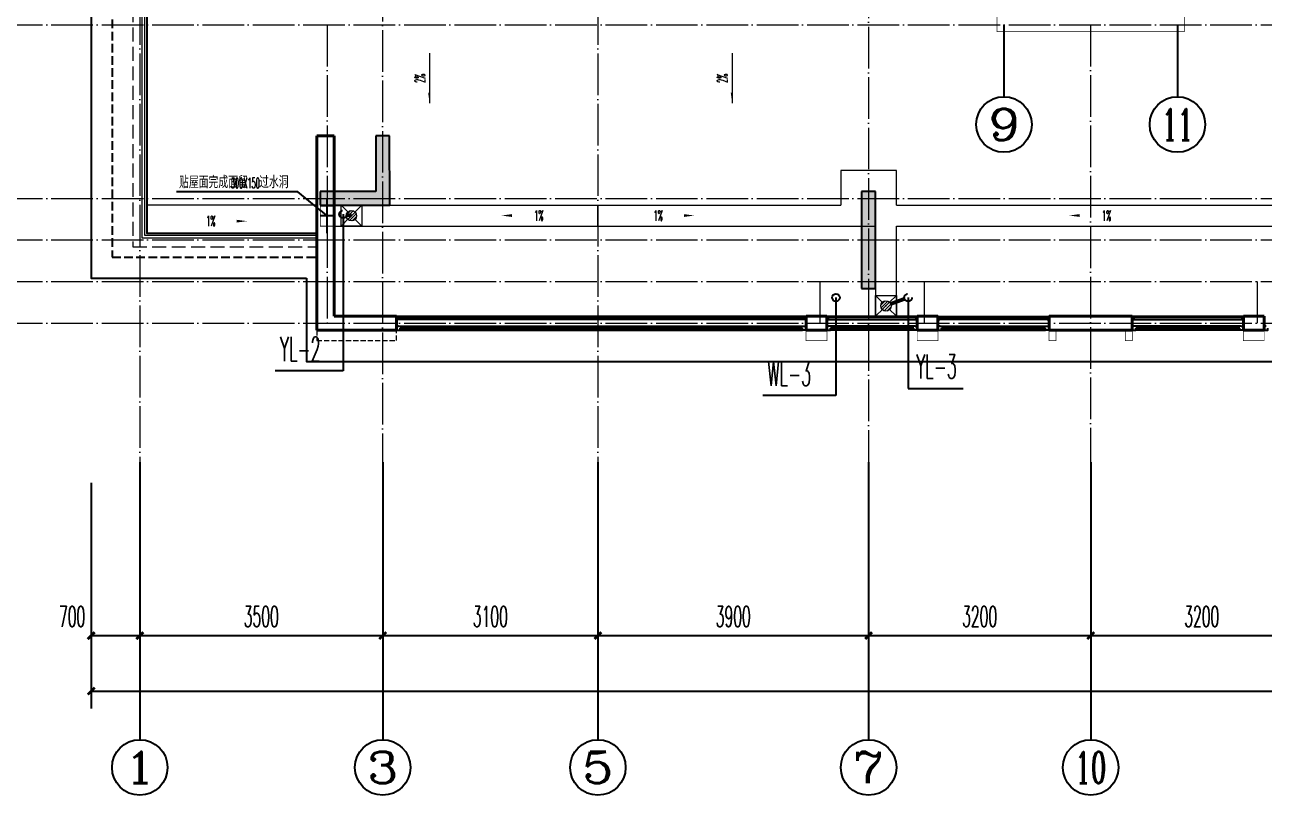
# Model space of a CAD drawing. Extents: x 27938 to 650306, y -92720 to 1524912.
# Drawn here: x 270460 to 288317, y 280315 to 291415 of the extents above; entities that cross this region are included whole.
import ezdxf
from ezdxf.enums import TextEntityAlignment as Align

# ---------------------------------------------------------------- set-up
doc = ezdxf.new("R2010")
doc.units = 0
doc.header["$LTSCALE"] = 1000
doc.header["$MEASUREMENT"] = 0
for name, pattern in [('#P_--_20B1_001_t3$0$DASH', [0.35, 0.25, -0.1]), ('__DASH', [0.35, 0.25, -0.1]), ('DASH', [0.35, 0.25, -0.1]), ('DOTE', [2.42, 2, -0.2, 0.02, -0.2])]:
    doc.linetypes.add(name, pattern=pattern)
for name, color, linetype in [('$RECOVER_210609100354-0', 7, 'Continuous'), ('3-栏杆1', 135, 'Continuous'), ('AXIS', 3, 'Continuous'), ('AXIS_TEXT', 4, 'Continuous'), ('COLUMN', 9, 'Continuous'), ('DIM_LEAD', 3, 'Continuous'), ('DIM_污水', 3, 'Continuous'), ('DIM_雨水', 3, 'Continuous'), ('PIPE-雨水', 4, 'Y'), ('ROOF', 183, 'Continuous'), ('S-COLU-LINE1', 6, 'Continuous'), ('VPIPE-污水', 2, 'W'), ('VPIPE-雨水', 4, 'DASH'), ('机电标识类', 1, 'Continuous'), ('污水', 3, 'Continuous'), ('看线', 251, 'Continuous'), ('铝合金', 144, 'Continuous')]:
    doc.layers.add(name, color=color, linetype=linetype)
for name, color, linetype, lineweight in [('DOTE', 19, 'DOTE', 9), ('LVTRY', 1, 'Continuous', 13), ('PUB_HATCH', 8, 'Continuous', 9), ('WALL', 9, 'Continuous', 40), ('平面-分水线', 214, 'Continuous', 15), ('平面-排水沟', 86, 'Continuous', 15), ('平面-栏杆', 135, 'Continuous', 15), ('平面-看线', 45, 'Continuous', 15)]:
    doc.layers.add(name, color=color, linetype=linetype, lineweight=lineweight)
doc.styles.add('_TCH_AXIS', font='COMPLEX', dxfattribs={"bigfont": 'GBCBIG'})
doc.styles.add('_TCH_DIM', font='SIMPLEX.shx', dxfattribs={"width": 0.6, "oblique": 10, "bigfont": 'hztxt.shx'})
doc.styles.add('_TCH_DIM_T3', font='SIMPLEX.shx', dxfattribs={"width": 0.494118, "bigfont": 'GBCBIG.shx'})
doc.styles.add('_TWT_SERIAL', font='simplex.shx', dxfattribs={"width": 0.6, "oblique": 10, "height": 3, "bigfont": 'aadri.shx'})
doc.styles.add('COMPLEX', font='COMPLEX')
doc.styles.get("Standard").update_dxf_attribs({"font": 'gbenor.shx', "bigfont": 'gbcbig.shx'})
doc.linetypes.add('W', pattern='A,3,-0.2,["W",Standard,S=0.25,R=0,X=-0.1,Y=-0.115],-0.2', length=3.4)
doc.linetypes.add('Y', pattern='A,3,-0.2,["Y",Standard,S=0.25,R=0,X=-0.1,Y=-0.115],-0.2', length=3.4)
doc.dimstyles.new('_TCH_ARCH&&100', dxfattribs={"dimtxt": 297.5, "dimasz": 100, "dimexe": 250, "dimexo": 300, "dimgap": 126.25, "dimtad": 1, "dimdec": 0, "dimzin": 0, "dimdsep": 46, "dimtxsty": '_TCH_DIM_T3', "dimblk": 'ARCHTICK', "dimcen": 0.09, "dimclrt": 4, "dimazin": 2, "dimtfac": 1, "dimtdec": 0, "dimtix": 1, "dimtmove": 2, "dimatfit": 3, "dimfxl": 1, "dimtolj": 1, "dimtzin": 0, "dimarcsym": 0})

# ---------------------------------------------------------------- blocks, each defined once
blk = doc.blocks.new('FGDGDRGSDGDG')
at = {"layer": 'DOTE', "linetype": 'DOTE', "ltscale": 0.3}
for p, q in [((490182, 529998), (490182, 513948)), ((496782, 529998), (496782, 513948)), ((500682, 523848), (500682, 513948)), ((493682, 522348), (493682, 513948)), ((488182, 520248), (546982, 520248)), ((503882, 520248), (503882, 513948)), ((488182, 517748), (546982, 517748)), ((492882, 517748), (492882, 517148)), ((488182, 517148), (546982, 517148)), ((488182, 516548), (546982, 516548)), ((499982, 516548), (499982, 515948)), ((501482, 516548), (501482, 515948)), ((506282, 516548), (506282, 515948)), ((488182, 515948), (546982, 515948))]:
    blk.add_line(p, q, dxfattribs=at)
blk = doc.blocks.new('GDGDGDGRGD')
at = {"linetype": '__DASH', "ltscale": 0.1}
blk.add_wipeout([(428917, 296115), (428717, 296115), (428717, 295815), (428917, 295815)], dxfattribs=at).dxf.layer = '污水'
at = {"layer": '机电标识类', "color": 250, "linetype": 'DASH', "ltscale": 400}
for p, q in [((428817, 295715), (428817, 296215)), ((428917, 295965), (428717, 295965))]:
    blk.add_line(p, q, dxfattribs=at)
at = {"layer": '污水', "linetype": '__DASH', "ltscale": 0.1, "const_width": 10}
blk.add_lwpolyline([(428917, 296115), (428717, 296115), (428717, 295815), (428917, 295815)], close=True, dxfattribs=at)
blk = doc.blocks.new('$lvtry$00000171')
for p, q in [((-74, 11), (-11, 74)), ((-70, -27), (27, 70)), ((-53, -53), (53, 53)), ((-27, -70), (70, 27)), ((11, -74), (74, -11))]:
    blk.add_line(p, q)
blk.add_circle((0, 0), 75)
blk.add_point((0, 0))
blk = doc.blocks.new('R5T6Y7TRF')
at = {"layer": '平面-分水线', "color": 4, "elevation": -134}
blk.add_lwpolyline([(392485, -26438), (392785, -26438), (392785, -26738), (392485, -26738)], close=True, dxfattribs=at)
for points in [[(392485, -26438), (392582, -26534)], [(392688, -26534), (392785, -26438)], [(392485, -26738), (392593, -26629)], [(392676, -26629), (392785, -26738)]]:
    blk.add_lwpolyline(points, dxfattribs=at)
at = {"layer": 'LVTRY', "color": 4}
blk.add_blockref('$lvtry$00000171', (392635, -26588, -134), dxfattribs=at)
blk = doc.blocks.new('GDGRXADDGD')
at = {"layer": 'PUB_HATCH'}
for points in [[(275717, 288816), (275716, 289815), (275516, 289815), (275516, 289015), (274716, 289015), (274717, 288815)], [(282716, 287815), (282716, 287815), (282716, 289015), (282516, 289015), (282516, 287615), (282716, 287615)]]:
    blk.add_hatch(color=256, dxfattribs=at).paths.add_polyline_path(points)
at = {"layer": 'COLUMN', "color": 8}
for p, q in [((282716, 289015), (282516, 289015)), ((282516, 289015), (282516, 287615)), ((282716, 287815), (282716, 289015)), ((282716, 287815), (282716, 287815)), ((282716, 287635), (282716, 287815)), ((282516, 287615), (282716, 287615)), ((282716, 287615), (282716, 287635))]:
    blk.add_line(p, q, dxfattribs=at)
at = {"layer": 'S-COLU-LINE1', "color": 8}
for p, q in [((275716, 289815), (275516, 289815)), ((275516, 289815), (275516, 289015)), ((275717, 288816), (275716, 289815)), ((275516, 289015), (274716, 289015)), ((274716, 289015), (274717, 288815)), ((274717, 288815), (275717, 288816))]:
    blk.add_line(p, q, dxfattribs=at)
blk = doc.blocks.new('_ArchTick')
at = {"color": 0, "linetype": 'ByBlock', "const_width": 0.4}
blk.add_lwpolyline([(-0.5, -0.5), (0.5, 0.5)], dxfattribs=at)
blk = doc.blocks.new('*D792')
at = {"layer": 'AXIS', "color": 0, "lineweight": -2}
for p, q in [((271417, 284815), (271417, 282365)), ((272117, 284815), (272117, 282365)), ((271417, 282615), (272117, 282615))]:
    blk.add_line(p, q, dxfattribs=at)
at = {"layer": 'Defpoints', "color": 0}
for p in [(271417, 285115), (272117, 285115), (272117, 282615)]:
    blk.add_point(p, dxfattribs=at)
at = {"layer": 'AXIS', "color": 0, "lineweight": -2, "xscale": 100, "yscale": 100, "zscale": 100, "rotation": 180}
blk.add_blockref('_ArchTick', (271417, 282615), dxfattribs=at)
at = {"layer": 'AXIS', "color": 0, "lineweight": -2, "xscale": 100, "yscale": 100, "zscale": 100}
blk.add_blockref('_ArchTick', (272117, 282615), dxfattribs=at)
at = {"layer": 'AXIS', "color": 4, "insert": (271142, 282890), "char_height": 297.5, "attachment_point": 5, "style": '_TCH_DIM_T3'}
blk.add_mtext('\\A1;700', dxfattribs=at)
blk = doc.blocks.new('*D793')
at = {"layer": 'AXIS', "color": 0, "lineweight": -2}
for p, q in [((272117, 284815), (272117, 282365)), ((275617, 284815), (275617, 282365)), ((272117, 282615), (275617, 282615))]:
    blk.add_line(p, q, dxfattribs=at)
at = {"layer": 'Defpoints', "color": 0}
for p in [(272117, 285115), (275617, 285115), (275617, 282615)]:
    blk.add_point(p, dxfattribs=at)
at = {"layer": 'AXIS', "color": 0, "lineweight": -2, "xscale": 100, "yscale": 100, "zscale": 100, "rotation": 180}
blk.add_blockref('_ArchTick', (272117, 282615), dxfattribs=at)
at = {"layer": 'AXIS', "color": 0, "lineweight": -2, "xscale": 100, "yscale": 100, "zscale": 100}
blk.add_blockref('_ArchTick', (275617, 282615), dxfattribs=at)
at = {"layer": 'AXIS', "color": 4, "insert": (273867, 282890), "char_height": 297.5, "attachment_point": 5, "style": '_TCH_DIM_T3'}
blk.add_mtext('\\A1;3500', dxfattribs=at)
blk = doc.blocks.new('*D794')
at = {"layer": 'AXIS', "color": 0, "lineweight": -2}
for p, q in [((275617, 284815), (275617, 282365)), ((278717, 284815), (278717, 282365)), ((275617, 282615), (278717, 282615))]:
    blk.add_line(p, q, dxfattribs=at)
at = {"layer": 'Defpoints', "color": 0}
for p in [(275617, 285115), (278717, 285115), (278717, 282615)]:
    blk.add_point(p, dxfattribs=at)
at = {"layer": 'AXIS', "color": 0, "lineweight": -2, "xscale": 100, "yscale": 100, "zscale": 100, "rotation": 180}
blk.add_blockref('_ArchTick', (275617, 282615), dxfattribs=at)
at = {"layer": 'AXIS', "color": 0, "lineweight": -2, "xscale": 100, "yscale": 100, "zscale": 100}
blk.add_blockref('_ArchTick', (278717, 282615), dxfattribs=at)
at = {"layer": 'AXIS', "color": 4, "insert": (277167, 282890), "char_height": 297.5, "attachment_point": 5, "style": '_TCH_DIM_T3'}
blk.add_mtext('\\A1;3100', dxfattribs=at)
blk = doc.blocks.new('*D795')
at = {"layer": 'AXIS', "color": 0, "lineweight": -2}
for p, q in [((278717, 284815), (278717, 282365)), ((282617, 284815), (282617, 282365)), ((278717, 282615), (282617, 282615))]:
    blk.add_line(p, q, dxfattribs=at)
at = {"layer": 'Defpoints', "color": 0}
for p in [(278717, 285115), (282617, 285115), (282617, 282615)]:
    blk.add_point(p, dxfattribs=at)
at = {"layer": 'AXIS', "color": 0, "lineweight": -2, "xscale": 100, "yscale": 100, "zscale": 100, "rotation": 180}
blk.add_blockref('_ArchTick', (278717, 282615), dxfattribs=at)
at = {"layer": 'AXIS', "color": 0, "lineweight": -2, "xscale": 100, "yscale": 100, "zscale": 100}
blk.add_blockref('_ArchTick', (282617, 282615), dxfattribs=at)
at = {"layer": 'AXIS', "color": 4, "insert": (280667, 282890), "char_height": 297.5, "attachment_point": 5, "style": '_TCH_DIM_T3'}
blk.add_mtext('\\A1;3900', dxfattribs=at)
blk = doc.blocks.new('*D796')
at = {"layer": 'AXIS', "color": 0, "lineweight": -2}
for p, q in [((282617, 284815), (282617, 282365)), ((285817, 284815), (285817, 282365)), ((282617, 282615), (285817, 282615))]:
    blk.add_line(p, q, dxfattribs=at)
at = {"layer": 'Defpoints', "color": 0}
for p in [(282617, 285115), (285817, 285115), (285817, 282615)]:
    blk.add_point(p, dxfattribs=at)
at = {"layer": 'AXIS', "color": 0, "lineweight": -2, "xscale": 100, "yscale": 100, "zscale": 100, "rotation": 180}
blk.add_blockref('_ArchTick', (282617, 282615), dxfattribs=at)
at = {"layer": 'AXIS', "color": 0, "lineweight": -2, "xscale": 100, "yscale": 100, "zscale": 100}
blk.add_blockref('_ArchTick', (285817, 282615), dxfattribs=at)
at = {"layer": 'AXIS', "color": 4, "insert": (284217, 282890), "char_height": 297.5, "attachment_point": 5, "style": '_TCH_DIM_T3'}
blk.add_mtext('\\A1;3200', dxfattribs=at)
blk = doc.blocks.new('*D797')
at = {"layer": 'AXIS', "color": 0, "lineweight": -2}
for p, q in [((285817, 284815), (285817, 282365)), ((289017, 284815), (289017, 282365)), ((285817, 282615), (289017, 282615))]:
    blk.add_line(p, q, dxfattribs=at)
at = {"layer": 'Defpoints', "color": 0}
for p in [(285817, 285115), (289017, 285115), (289017, 282615)]:
    blk.add_point(p, dxfattribs=at)
at = {"layer": 'AXIS', "color": 0, "lineweight": -2, "xscale": 100, "yscale": 100, "zscale": 100, "rotation": 180}
blk.add_blockref('_ArchTick', (285817, 282615), dxfattribs=at)
at = {"layer": 'AXIS', "color": 0, "lineweight": -2, "xscale": 100, "yscale": 100, "zscale": 100}
blk.add_blockref('_ArchTick', (289017, 282615), dxfattribs=at)
at = {"layer": 'AXIS', "color": 4, "insert": (287417, 282890), "char_height": 297.5, "attachment_point": 5, "style": '_TCH_DIM_T3'}
blk.add_mtext('\\A1;3200', dxfattribs=at)
blk = doc.blocks.new('*D801')
at = {"layer": 'AXIS', "color": 0, "lineweight": -2}
for p, q in [((271417, 284815), (271417, 281565)), ((327617, 284815), (327617, 281565)), ((271417, 281815), (327617, 281815))]:
    blk.add_line(p, q, dxfattribs=at)
at = {"layer": 'Defpoints', "color": 0}
for p in [(271417, 285115), (327617, 285115), (327617, 281815)]:
    blk.add_point(p, dxfattribs=at)
at = {"layer": 'AXIS', "color": 0, "lineweight": -2, "xscale": 100, "yscale": 100, "zscale": 100, "rotation": 180}
blk.add_blockref('_ArchTick', (271417, 281815), dxfattribs=at)
at = {"layer": 'AXIS', "color": 0, "lineweight": -2, "xscale": 100, "yscale": 100, "zscale": 100}
blk.add_blockref('_ArchTick', (327617, 281815), dxfattribs=at)
at = {"layer": 'AXIS', "color": 4, "insert": (299517, 282090), "char_height": 297.5, "attachment_point": 5, "style": '_TCH_DIM_T3'}
blk.add_mtext('\\A1;56200', dxfattribs=at)
blk = doc.blocks.new('_AXISO')
blk.add_circle((0, 0), 0.5)
at = {"layer": 'AXIS_TEXT', "style": 'COMPLEX', "width": 1.041667}
blk.add_attdef('A', text='', height=0.56, dxfattribs=at).set_placement((-0.25, -0.28), (0.25, -0.28), align=Align.FIT)

msp = doc.modelspace()

# ---------------------------------------------------------------- hatches: boundary and pattern name
at = {"layer": '平面-排水沟'}
for points in [[(276291.6, 290287.5), (276291.6, 290437.5), (276271.6, 290437.5)], [(280651.1, 290287.5), (280651.1, 290437.5), (280631.1, 290437.5)]]:
    msp.add_hatch(color=8, dxfattribs=at).paths.add_polyline_path(points)

# ---------------------------------------------------------------- linework, layer by layer
at = {"layer": '$RECOVER_210609100354-0', "color": 8, "const_width": 8}
msp.add_lwpolyline([(284466.6, 293415.3), (284466.6, 291315.3), (287166.6, 291315.3), (287166.6, 293415.3)], dxfattribs=at)
at = {"color": 8, "const_width": 8}
for points in [[(281716.6, 287015.4), (281716.6, 286865.4), (282016.6, 286865.4), (282016.6, 287015.4)], [(283316.6, 287015.4), (283316.6, 286865.4), (283616.6, 286865.4), (283616.6, 287015.4)], [(285216.6, 287015.4), (285216.6, 286865.4), (285316.6, 286865.4), (285316.6, 287015.4)], [(286416.6, 287015.4), (286416.6, 286865.4), (286316.6, 286865.4), (286316.6, 287015.4)], [(288316.6, 287015.4), (288316.6, 286865.4), (288016.6, 286865.4), (288016.6, 287015.4)]]:
    msp.add_lwpolyline(points, dxfattribs=at)
at = {"layer": '3-栏杆1', "color": 8}
for p, q in [((275836.8, 287197.6), (275816.6, 287215.4)), ((275816.6, 287215.4), (275836.8, 287197.6)), ((275836.8, 287168.3), (275816.6, 287148.4)), ((275816.6, 287148.4), (275836.8, 287168.3)), ((275836.8, 287197.5), (281696.3, 287197.6)), ((275836.8, 287197.6), (275836.8, 287168.3)), ((281696.3, 287168.3), (275836.8, 287168.2)), ((281696.3, 287197.6), (281716.6, 287215.4)), ((281716.6, 287215.4), (281696.3, 287197.6)), ((281696.3, 287197.6), (281696.3, 287168.3)), ((281716.6, 287148.4), (281696.3, 287168.3)), ((281736.8, 287197.6), (281716.6, 287215.4)), ((282016.6, 287215.4), (282036.8, 287197.6)), ((282016.6, 287148.4), (282036.8, 287168.3)), ((283296.3, 287197.5), (282036.8, 287197.6)), ((282036.8, 287197.6), (282036.8, 287168.3)), ((282036.8, 287168.3), (283296.3, 287168.2)), ((283296.3, 287197.6), (283316.6, 287215.4)), ((283316.6, 287215.4), (283296.3, 287197.6)), ((283296.3, 287197.6), (283296.3, 287168.3)), ((283296.3, 287168.3), (283316.6, 287148.4)), ((283316.6, 287148.4), (283296.3, 287168.3)), ((283636.8, 287197.6), (283616.6, 287215.4)), ((283616.6, 287215.4), (283636.8, 287197.6)), ((283636.8, 287168.3), (283616.6, 287148.4)), ((283616.6, 287148.4), (283636.8, 287168.3)), ((283636.8, 287197.5), (285196.3, 287197.6)), ((283636.8, 287197.6), (283636.8, 287168.3)), ((285196.3, 287168.3), (283636.8, 287168.2)), ((285196.3, 287197.6), (285216.6, 287215.4)), ((285216.6, 287215.4), (285196.3, 287197.6)), ((285196.3, 287197.6), (285196.3, 287168.3)), ((285216.6, 287148.4), (285196.3, 287168.3)), ((286436.8, 287197.6), (286416.6, 287215.4)), ((286416.6, 287215.4), (286436.8, 287197.6)), ((286416.6, 287148.4), (286436.8, 287168.3)), ((287996.3, 287197.5), (286436.8, 287197.6)), ((286436.8, 287197.6), (286436.8, 287168.3)), ((286436.8, 287168.3), (287996.3, 287168.2)), ((287996.3, 287197.6), (288016.6, 287215.4)), ((288016.6, 287215.4), (287996.3, 287197.6)), ((287996.3, 287197.6), (287996.3, 287168.3)), ((287996.3, 287168.3), (288016.6, 287148.4)), ((288016.6, 287148.4), (287996.3, 287168.3))]:
    msp.add_line(p, q, dxfattribs=at)
at = {"layer": 'AXIS'}
for p, q in [((284566.6, 291415.4), (284566.6, 290379.1)), ((287066.6, 291415.4), (287066.6, 290379.1)), ((272116.6, 285115.4), (272116.6, 281115.4)), ((275616.6, 285115.4), (275616.6, 281115.4)), ((278716.6, 285115.4), (278716.6, 281115.4)), ((282616.6, 285115.4), (282616.6, 281115.4)), ((285816.6, 285115.4), (285816.6, 281115.4))]:
    msp.add_line(p, q, dxfattribs=at)
at = {"layer": 'DIM_LEAD', "color": 8}
msp.add_line((274392.8, 289010.7), (272647.3, 289010.7), dxfattribs=at)
at = {"layer": 'DIM_污水'}
for p, q in [((282146.6, 287485.4), (282146.6, 286072.8)), ((282146.6, 286072.8), (281091.3, 286072.8))]:
    msp.add_line(p, q, dxfattribs=at)
at = {"layer": 'DIM_雨水'}
for p, q in [((275046.6, 288685.4), (275046.6, 286428.2)), ((283186.6, 287485.4), (283186.6, 286177.1)), ((275046.6, 286428.2), (274068.3, 286428.2)), ((283186.6, 286177.1), (283980.6, 286177.1))]:
    msp.add_line(p, q, dxfattribs=at)
at = {"layer": 'DOTE', "color": 8, "linetype": 'DOTE', "ltscale": 0.3}
msp.add_line((274816.6, 291415.4), (274816.6, 287115.4), dxfattribs=at)
at = {"layer": 'PIPE-雨水', "const_width": 55}
for points in [[(275100.8, 288676.2), (275166.3, 288665.1)], [(282932.7, 287392.8), (283134.9, 287466.5)]]:
    msp.add_lwpolyline(points, dxfattribs=at)
at = {"layer": 'ROOF', "color": 8, "ltscale": 0.8}
msp.add_lwpolyline([(281816.6, 297865.4), (273366.6, 297865.4), (273366.6, 296865.4), (271416.6, 296865.4), (271416.6, 287765.4), (274516.6, 287765.4)], dxfattribs=at)
at = {"layer": 'VPIPE-污水'}
msp.add_circle((282146.6, 287485.4), 55, dxfattribs=at)
at = {"layer": 'VPIPE-雨水'}
msp.add_circle((283186.6, 287485.4), 55, dxfattribs=at)
at = {"layer": 'WALL', "color": 8}
for p, q in [((274666.6, 289815.4), (274916.6, 289815.4)), ((274666.6, 287015.4), (274666.6, 287215.4)), ((275816.6, 287215.4), (274916.6, 287215.4)), ((275816.6, 287015.4), (275816.6, 287215.4)), ((282016.6, 287215.4), (281716.6, 287215.4)), ((281716.6, 287015.4), (281716.6, 287215.4)), ((282016.6, 287015.4), (282016.6, 287215.4)), ((283616.6, 287215.4), (283316.6, 287215.4)), ((283316.6, 287015.4), (283316.6, 287215.4)), ((283616.6, 287015.4), (283616.6, 287215.4)), ((285216.6, 287215.4), (286416.6, 287215.4)), ((285216.6, 287215.4), (285216.6, 287015.4)), ((286416.6, 287215.4), (286416.6, 287015.4)), ((288016.6, 287215.4), (288316.6, 287215.4)), ((288016.6, 287215.4), (288016.6, 287015.4)), ((288316.6, 287215.4), (288316.6, 287015.4)), ((274816.6, 287015.4), (274666.6, 287015.4)), ((275816.6, 287015.4), (274816.6, 287015.4)), ((282016.6, 287015.4), (281716.6, 287015.4)), ((283616.6, 287015.4), (283316.6, 287015.4)), ((285216.6, 287015.4), (286416.6, 287015.4)), ((288016.6, 287015.4), (288316.6, 287015.4))]:
    msp.add_line(p, q, dxfattribs=at)
at = {"layer": '平面-排水沟', "color": 8}
for p, q in [((278716.6, 288514.9), (278716.6, 288814.9)), ((283016.6, 288815.4), (288616.6, 288815.4)), ((282716.6, 288515.4), (282716.6, 287215.4)), ((283016.6, 288515.4), (299516.6, 288515.5))]:
    msp.add_line(p, q, dxfattribs=at)
for points in [[(276291.6, 291007.5), (276291.6, 290287.5)], [(280651.1, 291007.5), (280651.1, 290287.5)], [(283016.6, 288815.4), (283016.6, 289315.4), (282216.6, 289315.4), (282216.6, 288815.4)], [(283016.6, 287215.4), (283016.6, 288515.4)]]:
    msp.add_lwpolyline(points, dxfattribs=at)
for points in [[(273253.7, 288586.2, 0, 0, 0), (273661.5, 288586.2, 0, 40, 0), (273511.5, 288586.2, 0, 0, 0)], [(277735.1, 288667.1, 0, 0, 0), (277327.3, 288667.1, 0, 40, 0), (277477.3, 288667.1, 0, 0, 0)], [(279698.1, 288667.1, 0, 0, 0), (280105.9, 288667.1, 0, 40, 0), (279955.9, 288667.1, 0, 0, 0)], [(285914.6, 288667.5, 0, 0, 0), (285506.8, 288667.5, 0, 40, 0), (285656.8, 288667.5, 0, 0, 0)]]:
    msp.add_lwpolyline(points, format="xyseb", dxfattribs=at)
at = {"layer": '平面-栏杆', "color": 8}
for points in [[(281816.6, 296285.4), (272146.6, 296285.4), (272146.6, 288345.4), (274666.6, 288345.4)], [(281816.6, 296245.4), (272186.6, 296245.4), (272186.6, 288385.4), (274666.6, 288385.4)]]:
    msp.add_lwpolyline(points, dxfattribs=at)
at = {"layer": '平面-看线', "color": 8}
for p, q in [((281716.6, 287215.4), (275816.6, 287215.4)), ((283316.6, 287215.4), (282016.6, 287215.4)), ((283616.6, 287215.4), (285216.6, 287215.4)), ((288016.6, 287215.4), (286416.6, 287215.4))]:
    msp.add_line(p, q, dxfattribs=at)
at = {"layer": '平面-看线', "color": 8, "linetype": 'DASH', "ltscale": 0.8}
msp.add_lwpolyline([(281816.6, 297415.4), (273816.6, 297415.4), (273816.6, 296415.4), (272016.6, 296415.4), (272016.6, 288215.4), (274666.6, 288215.4)], dxfattribs=at)
at = {"layer": '平面-看线', "color": 8, "linetype": 'DASH', "ltscale": 0.3}
msp.add_lwpolyline([(274666.6, 287015.4), (274666.6, 286865.4), (275816.6, 286865.4), (275816.6, 287015.4)], dxfattribs=at)
at = {"layer": '看线', "color": 8, "linetype": '#P_--_20B1_001_t3$0$DASH', "ltscale": 0.5}
msp.add_lwpolyline([(281816.6, 297565.4), (273666.6, 297565.4), (273666.6, 296565.4), (271716.6, 296565.4), (271716.6, 288065.4), (274666.6, 288065.4)], dxfattribs=at)
at = {"layer": '看线', "color": 8}
msp.add_lwpolyline([(274516.6, 287765.4), (274516.6, 286565.4), (297116.6, 286565.4), (297116.6, 288065.4), (299516.6, 288065.4)], dxfattribs=at)
at = {"layer": '铝合金', "color": 8}
for points in [[(275846.6, 287075.4), (275816.6, 287075.4), (275816.6, 287015.4), (275866.6, 287015.4), (275866.6, 287045.4)], [(275816.6, 287045.4), (275816.6, 287015.4), (275866.6, 287015.4), (275866.6, 287025.4), (275866.6, 287025.4), (275866.6, 287045.4)], [(275846.6, 287075.4), (281686.6, 287075.4)], [(275866.6, 287045.4), (281666.6, 287045.4)], [(275866.6, 287015.4), (281666.6, 287015.4)], [(281686.6, 287075.4), (281716.6, 287075.4), (281716.6, 287015.4), (281666.6, 287015.3), (281666.6, 287045.3)], [(281716.6, 287045.4), (281716.6, 287015.4), (281666.6, 287015.3), (281666.6, 287025.3), (281666.6, 287025.3), (281666.6, 287045.4)], [(282046.6, 287075.4), (282016.6, 287075.4), (282016.6, 287015.4), (282066.6, 287015.3), (282066.6, 287045.3)], [(282016.6, 287045.4), (282016.6, 287015.4), (282066.6, 287015.3), (282066.6, 287025.3), (282066.6, 287025.3), (282066.6, 287045.4)], [(283286.6, 287075.4), (282046.6, 287075.4)], [(283266.6, 287045.4), (282066.6, 287045.4)], [(283266.6, 287015.4), (282066.6, 287015.4)], [(283286.6, 287075.4), (283316.6, 287075.4), (283316.6, 287015.4), (283266.6, 287015.4), (283266.6, 287045.4)], [(283316.6, 287045.4), (283316.6, 287015.4), (283266.6, 287015.4), (283266.6, 287025.4), (283266.6, 287025.4), (283266.6, 287045.4)], [(283646.6, 287075.4), (283616.6, 287075.4), (283616.6, 287015.4), (283666.6, 287015.4), (283666.6, 287045.4)], [(283616.6, 287045.4), (283616.6, 287015.4), (283666.6, 287015.4), (283666.6, 287025.4), (283666.6, 287025.4), (283666.6, 287045.4)], [(283646.6, 287075.4), (285186.6, 287075.4)], [(283666.6, 287045.4), (285166.6, 287045.4)], [(283666.6, 287015.4), (285166.6, 287015.4)], [(285186.6, 287075.4), (285216.6, 287075.4), (285216.6, 287015.4), (285166.6, 287015.3), (285166.6, 287045.3)], [(285216.6, 287045.4), (285216.6, 287015.4), (285166.6, 287015.3), (285166.6, 287025.3), (285166.6, 287025.3), (285166.6, 287045.4)], [(286446.6, 287075.4), (286416.6, 287075.4), (286416.6, 287015.4), (286466.6, 287015.3), (286466.6, 287045.3)], [(286416.6, 287045.4), (286416.6, 287015.4), (286466.6, 287015.3), (286466.6, 287025.3), (286466.6, 287025.3), (286466.6, 287045.4)], [(287986.6, 287075.4), (286446.6, 287075.4)], [(287966.6, 287045.4), (286466.6, 287045.4)], [(287966.6, 287015.4), (286466.6, 287015.4)], [(287986.6, 287075.4), (288016.6, 287075.4), (288016.6, 287015.4), (287966.6, 287015.4), (287966.6, 287045.4)], [(288016.6, 287045.4), (288016.6, 287015.4), (287966.6, 287015.4), (287966.6, 287025.4), (287966.6, 287025.4), (287966.6, 287045.4)], [(288346.6, 287075.4), (288316.6, 287075.4), (288316.6, 287015.4), (288366.6, 287015.4), (288366.6, 287045.4)], [(288316.6, 287045.4), (288316.6, 287015.4), (288366.6, 287015.4), (288366.6, 287025.4), (288366.6, 287025.4), (288366.6, 287045.4)]]:
    msp.add_lwpolyline(points, dxfattribs=at)

# ---------------------------------------------------------------- block references
msp.add_blockref('FGDGDRGSDGDG', (-218065.9, -228833.1))
at = {"color": 8}
for p in [(-117468.6, 315252.7, 134.4), (-109768.3, 313953, 134.4)]:
    msp.add_blockref('R5T6Y7TRF', p, dxfattribs=at)
at = {"layer": 'AXIS'}
ref = msp.add_blockref('_AXISO', (284566.6, 289979.1), dxfattribs=dict(at, xscale=800, yscale=800, zscale=800))
ref.add_attrib('A', '9', dxfattribs={"layer": 'AXIS_TEXT', "height": 452.5, "style": '_TCH_AXIS', "width": 1.5}).set_placement((284340.3, 289752.8), (284792.9, 289752.8), align=Align.FIT)
ref = msp.add_blockref('_AXISO', (287066.6, 289979.1), dxfattribs=dict(at, xscale=800, yscale=800, zscale=800))
ref.add_attrib('A', '11', dxfattribs={"layer": 'AXIS_TEXT', "height": 452.55, "style": '_TCH_AXIS', "width": 0.875}).set_placement((286840.3, 289752.8), (287292.9, 289752.8), align=Align.FIT)
ref = msp.add_blockref('_AXISO', (272116.6, 280715.4), dxfattribs=dict(at, xscale=800, yscale=800, zscale=800))
ref.add_attrib('A', '1', dxfattribs={"layer": 'AXIS_TEXT', "height": 452.5, "style": '_TCH_AXIS', "width": 2.333333}).set_placement((271890.3, 280489.1), (272342.9, 280489.1), align=Align.FIT)
ref = msp.add_blockref('_AXISO', (275616.6, 280715.4), dxfattribs=dict(at, xscale=800, yscale=800, zscale=800))
ref.add_attrib('A', '3', dxfattribs={"layer": 'AXIS_TEXT', "height": 452.5, "style": '_TCH_AXIS', "width": 1.5}).set_placement((275390.3, 280489.1), (275842.9, 280489.1), align=Align.FIT)
ref = msp.add_blockref('_AXISO', (278716.6, 280715.4), dxfattribs=dict(at, xscale=800, yscale=800, zscale=800))
ref.add_attrib('A', '5', dxfattribs={"layer": 'AXIS_TEXT', "height": 452.5, "style": '_TCH_AXIS', "width": 1.5}).set_placement((278490.3, 280489.1), (278942.9, 280489.1), align=Align.FIT)
ref = msp.add_blockref('_AXISO', (282616.6, 280715.4), dxfattribs=dict(at, xscale=800, yscale=800, zscale=800))
ref.add_attrib('A', '7', dxfattribs={"layer": 'AXIS_TEXT', "height": 452.5, "style": '_TCH_AXIS', "width": 1.5}).set_placement((282390.3, 280489.1), (282842.9, 280489.1), align=Align.FIT)
ref = msp.add_blockref('_AXISO', (285816.6, 280715.4), dxfattribs=dict(at, xscale=800, yscale=800, zscale=800))
ref.add_attrib('A', '10', dxfattribs={"layer": 'AXIS_TEXT', "height": 452.55, "style": '_TCH_AXIS', "width": 0.724138}).set_placement((285590.3, 280489.1), (286042.9, 280489.1), align=Align.FIT)

# ---------------------------------------------------------------- texts
at = {"layer": 'DIM_LEAD', "color": 7, "style": '_TCH_DIM'}
for s, height, width, p in [('贴屋面完成面留', 175, 0.6, (272682.3, 289060.8)), ('300X150', 148.75, 0.423529, (273427.2, 289060.8)), ('过水洞', 175, 0.6, (273835.4, 289060.8))]:
    msp.add_text(s, height=height, dxfattribs=dict(at, width=width)).set_placement(p)
at = {"layer": 'DIM_污水', "color": 7, "style": '_TWT_SERIAL', "width": 0.48}
msp.add_text('WL-3', height=350, dxfattribs=at).set_placement((281161.3, 286212.8))
at = {"layer": 'DIM_雨水', "color": 7, "style": '_TWT_SERIAL', "width": 0.48}
for s, p in [('YL-2', (274138.3, 286568.2)), ('YL-3', (283302.6, 286317.1))]:
    msp.add_text(s, height=350, dxfattribs=at).set_placement(p)
at = {"layer": '平面-排水沟', "color": 8, "style": '_TCH_DIM', "width": 0.423529}
for p in [(276226.5, 290577.4), (280586, 290577.4)]:
    msp.add_text('2%', height=148.75, rotation=90.0006, dxfattribs=at).set_placement(p)
for p in [(277800.2, 288592.7), (279519.8, 288592.7), (285979.7, 288593.2), (273075.4, 288511.9)]:
    msp.add_text('1%', height=148.75, dxfattribs=at).set_placement(p)

# ---------------------------------------------------------------- dimensions: what is measured, and where the dimension line sits
at = {"layer": 'AXIS'}
dim = msp.add_linear_dim(base=(272116.6, 282615.4), p1=(271416.6, 285115.4), p2=(272116.6, 285115.4), angle=0, dimstyle='_TCH_ARCH&&100', dxfattribs=at)
dim.commit()
dim.dimension.update_dxf_attribs({"geometry": '*D792', "text_midpoint": (271141.6, 282890.4), "dimtype": 129})
for p1, p2, distance, picture, middle in [((271416.6, 285115.4), (327616.6, 285115.4), -3300, '*D801', (299516.6, 282090.4)), ((272116.6, 285115.4), (275616.6, 285115.4), -2500, '*D793', (273866.6, 282890.4)), ((275616.6, 285115.4), (278716.6, 285115.4), -2500, '*D794', (277166.6, 282890.4)), ((278716.6, 285115.4), (282616.6, 285115.4), -2500, '*D795', (280666.6, 282890.4)), ((282616.6, 285115.4), (285816.6, 285115.4), -2500, '*D796', (284216.6, 282890.4)), ((285816.6, 285115.4), (289016.6, 285115.4), -2500, '*D797', (287416.6, 282890.4))]:
    dim = msp.add_aligned_dim(p1=p1, p2=p2, distance=distance, dimstyle='_TCH_ARCH&&100', dxfattribs=at)
    dim.commit()
    dim.dimension.update_dxf_attribs({"geometry": picture, "text_midpoint": middle})

# ---------------------------------------------------------------- next in the draw order: block references
at = {"color": 8}
msp.add_blockref('GDGDGDGRGD', (-154000, -7300.9), dxfattribs=at)

# ---------------------------------------------------------------- next in the draw order: linework, layer by layer
at = {"layer": 'DIM_LEAD', "color": 8}
msp.add_line((274815.7, 288664.5), (274392.8, 289010.7), dxfattribs=at)
msp.add_line((274815.7, 288664.5), (274392.8, 289010.7), dxfattribs=at)
at = {"layer": 'DIM_LEAD', "color": 8, "const_width": 20}
msp.add_lwpolyline([(274823.5, 288658.2, 1), (274808, 288670.8, 1)], format="xyb", close=True, dxfattribs=at)
msp.add_lwpolyline([(274823.5, 288658.2, 1), (274808, 288670.8, 1)], format="xyb", close=True, dxfattribs=at)
at = {"layer": 'ROOF', "color": 8, "ltscale": 0.8}
msp.add_lwpolyline([(274016.6, 296215.4), (272216.6, 296215.4), (272216.6, 288415.4), (274666.6, 288415.4)], dxfattribs=at)
at = {"layer": 'VPIPE-雨水'}
msp.add_circle((275046.6, 288685.4), 55, dxfattribs=at)
at = {"layer": 'WALL', "color": 8}
for p, q in [((274666.6, 287215.4), (274666.6, 289815.4)), ((274916.6, 287215.4), (274916.6, 289815.4))]:
    msp.add_line(p, q, dxfattribs=at)
at = {"layer": '平面-排水沟', "color": 8}
for p, q in [((274666.3, 288814.3), (272216.6, 288814.3)), ((274917.2, 288814.5), (282216.6, 288815.4)), ((274916.8, 288514.5), (282716.6, 288515.4))]:
    msp.add_line(p, q, dxfattribs=at)

# ---------------------------------------------------------------- next in the draw order: block references
at = {"color": 8}
msp.add_blockref('GDGRXADDGD', (0, 0), dxfattribs=at)

doc.saveas('drawing.dxf')
